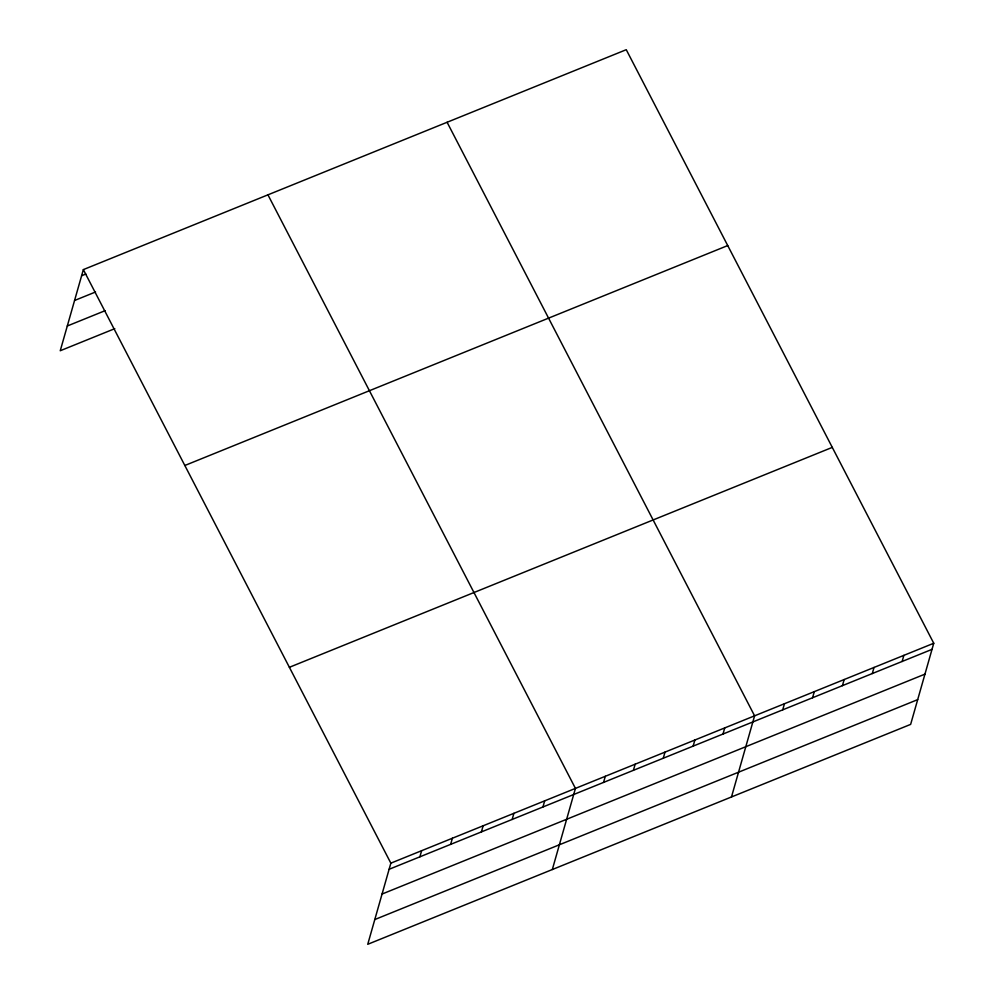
<?xml version="1.0" encoding="UTF-8"?>
<svg xmlns="http://www.w3.org/2000/svg" width="994" height="994" viewBox="0 0 994 994"><rect width="100%" height="100%" fill="white"/><g stroke="black" fill="none" stroke-linecap="round" stroke-linejoin="round"><path stroke-width="1.49" d="M83.359 269.61L390.853 863.165L367.743 944.3L910.641 724.39L933.751 643.255L626.257 49.7L83.359 269.61L60.249 350.745L114.795 328.654M419.878 856.828L421.618 850.702M450.642 844.366L452.382 838.24M481.407 831.903L483.146 825.778M512.171 819.441L513.91 813.316M542.935 806.979L544.675 800.853M552.329 869.526L575.439 788.391L267.945 194.836M603.557 782.415L605.296 776.302M633.414 770.325L635.154 764.2M663.271 758.223L665.023 752.11M693.129 746.134L694.881 740.021M722.986 734.044L724.738 727.919M731.485 796.964L754.595 715.829L447.101 122.274M782.713 709.853L784.452 703.727M812.57 697.751L814.31 691.638M842.427 685.661L844.167 679.536M872.285 673.559L874.024 667.446M902.142 661.47L903.881 655.344M81.62 275.736L85.819 274.033M74.575 300.486L95.548 291.988M67.306 325.995L105.066 310.7M184.834 465.49L727.72 245.568M289.391 667.297L832.276 447.387M390.853 863.165L933.751 643.255M389.114 869.29L931.999 649.368M382.069 894.041L924.954 674.131M374.8 919.549L917.686 699.639"/></g></svg>
